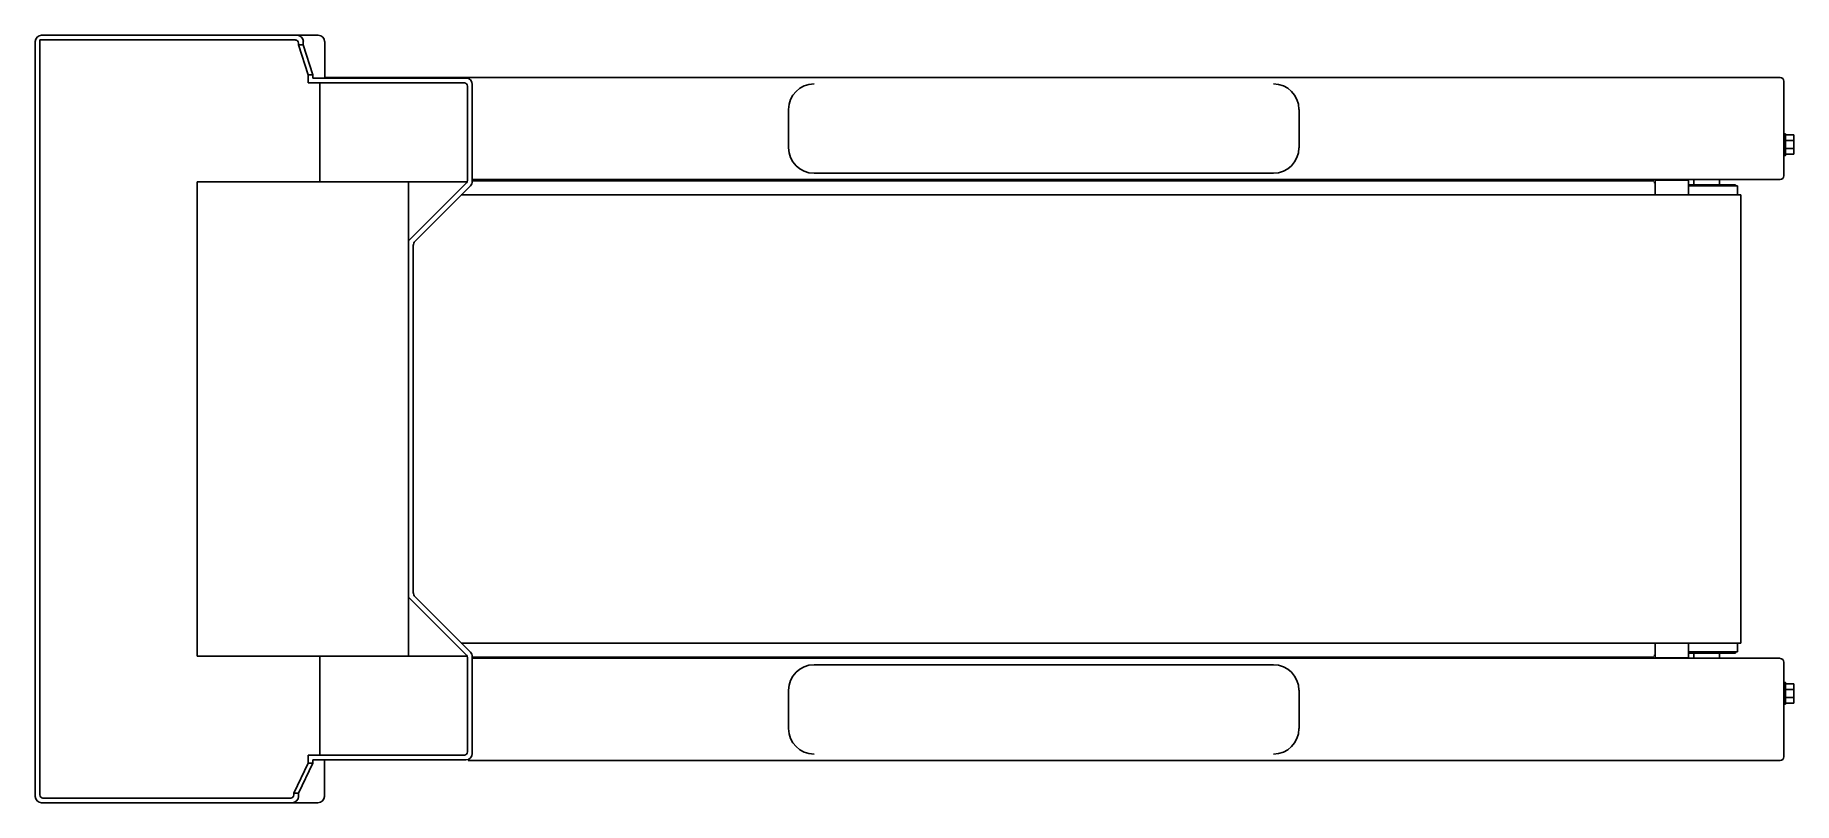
# Model space of a CAD drawing. Header units: millimetres. Extents: x 1384.28 to 1386.14, y 2715.51 to 2716.32.
import ezdxf

# ---------------------------------------------------------------- set-up
doc = ezdxf.new("R2010")
doc.units = ezdxf.units.MM
doc.header["$LTSCALE"] = 10
doc.layers.add('Equipam_fitness', color=1, linetype='Continuous')

msp = doc.modelspace()

# ---------------------------------------------------------------- linework, layer by layer
at = {"layer": 'Equipam_fitness'}
for p, q in [((1384.2834, 2715.9119), (1384.2834, 2716.3102)), ((1384.2885, 2716.3119), (1384.5582, 2716.3119)), ((1384.2885, 2715.9119), (1384.2885, 2716.3119)), ((1384.2902, 2716.3169), (1384.5823, 2716.3169)), ((1384.5615, 2716.3086), (1384.5615, 2716.3068)), ((1384.5665, 2716.3068), (1384.5615, 2716.3068)), ((1384.5615, 2716.3068), (1384.5715, 2716.275)), ((1384.5665, 2716.3102), (1384.5665, 2716.3068)), ((1384.5665, 2716.3068), (1384.5767, 2716.275)), ((1384.5891, 2716.2716), (1384.5891, 2716.3102)), ((1384.5715, 2716.275), (1384.5715, 2716.2665)), ((1384.5767, 2716.275), (1384.5715, 2716.275)), ((1384.7366, 2716.2665), (1384.5715, 2716.2665)), ((1384.5767, 2716.275), (1384.5767, 2716.2716)), ((1384.7381, 2716.2716), (1384.5767, 2716.2716)), ((1384.584, 2716.1621), (1384.584, 2716.2665)), ((1384.5891, 2716.2723), (1386.1254, 2716.2723)), ((1384.7398, 2716.1635), (1384.7398, 2716.2633)), ((1384.7449, 2716.1628), (1384.7449, 2716.2649)), ((1386.1295, 2716.1686), (1386.1295, 2716.2683)), ((1386.1399, 2716.2117), (1386.1312, 2716.2117)), ((1386.1312, 2716.1915), (1386.1312, 2716.2117)), ((1386.1399, 2716.1915), (1386.1399, 2716.2117)), ((1386.1312, 2716.2057), (1386.1399, 2716.2057)), ((1386.1312, 2716.1974), (1386.1399, 2716.1974)), ((1386.1399, 2716.1915), (1386.1312, 2716.1915)), ((1384.4543, 2716.1621), (1384.4543, 2715.9119)), ((1384.7398, 2716.1621), (1384.4543, 2716.1621)), ((1384.6775, 2715.9119), (1384.6775, 2716.1621)), ((1384.7389, 2716.1612), (1384.6775, 2716.0998)), ((1384.7429, 2716.1581), (1384.6845, 2716.0997)), ((1385.9876, 2716.1645), (1384.7449, 2716.1645)), ((1384.7449, 2716.1633), (1385.992, 2716.1633)), ((1385.9825, 2716.1645), (1386.1254, 2716.1645)), ((1385.9936, 2716.1614, -1.7467), (1385.992, 2716.1614, -1.7483)), ((1385.992, 2716.1614, -1.7772), (1385.992, 2716.1614, -1.7483)), ((1385.9936, 2716.1638), (1385.9936, 2716.1484)), ((1385.9936, 2716.1638), (1386.0282, 2716.1638)), ((1385.9936, 2716.1638), (1386.0035, 2716.1638)), ((1386.0286, 2716.1634), (1386.0286, 2716.1484)), ((1386.0286, 2716.159), (1386.0784, 2716.159)), ((1386.0286, 2716.1578), (1386.0803, 2716.1578)), ((1386.0344, 2716.159), (1386.0344, 2716.1645)), ((1386.0613, 2716.159), (1386.0613, 2716.1645)), ((1386.0784, 2716.1578), (1386.0784, 2716.159)), ((1386.0806, 2716.1484), (1386.0803, 2716.1578)), ((1384.7332, 2716.1484), (1385.6061, 2716.1484)), ((1385.4977, 2716.1484), (1386.0841, 2716.1484)), ((1386.0841, 2716.1484), (1386.0841, 2715.8027)), ((1384.6825, 2715.9119), (1384.6825, 2716.0949)), ((1384.2834, 2715.9119), (1384.2834, 2715.5137)), ((1384.2885, 2715.9119), (1384.2885, 2715.5152)), ((1384.4543, 2715.6617), (1384.4543, 2715.9119)), ((1384.6775, 2715.9119), (1384.6775, 2715.6617)), ((1384.6825, 2715.9119), (1384.6825, 2715.729)), ((1386.0841, 2715.6755), (1386.0841, 2715.8555)), ((1384.7389, 2715.6627), (1384.6775, 2715.7241)), ((1384.7429, 2715.6658), (1384.6845, 2715.7242)), ((1384.7332, 2715.6755), (1386.0841, 2715.6755)), ((1385.9936, 2715.66), (1385.9936, 2715.6755)), ((1386.0286, 2715.6604), (1386.0286, 2715.6755)), ((1386.0806, 2715.6755), (1386.0803, 2715.6661)), ((1384.7398, 2715.6617), (1384.4543, 2715.6617)), ((1384.584, 2715.6617), (1384.584, 2715.5573)), ((1384.7398, 2715.6604), (1384.7398, 2715.5606)), ((1384.7449, 2715.6611), (1384.7449, 2715.559)), ((1384.7449, 2715.6606), (1385.992, 2715.6606)), ((1384.7449, 2715.6594), (1385.9948, 2715.6594)), ((1385.9825, 2715.6594), (1386.1254, 2715.6594)), ((1385.992, 2715.6625, -1.7772), (1385.992, 2715.6625, -1.7483)), ((1385.9936, 2715.6625, -1.7467), (1385.992, 2715.6625, -1.7483)), ((1385.9936, 2715.66), (1386.0035, 2715.66)), ((1385.9936, 2715.66), (1386.0282, 2715.66)), ((1386.0286, 2715.6661), (1386.0803, 2715.6661)), ((1386.0286, 2715.6648), (1386.0784, 2715.6648)), ((1386.0344, 2715.6648), (1386.0344, 2715.6594)), ((1386.0613, 2715.6648), (1386.0613, 2715.6594)), ((1386.0784, 2715.6661), (1386.0784, 2715.6648)), ((1386.1295, 2715.6553), (1386.1295, 2715.5556)), ((1386.1399, 2715.6324), (1386.1312, 2715.6324)), ((1386.1312, 2715.6324), (1386.1312, 2715.6122)), ((1386.1399, 2715.6324), (1386.1399, 2715.6122)), ((1386.1312, 2715.6264), (1386.1399, 2715.6264)), ((1386.1312, 2715.6182), (1386.1399, 2715.6182)), ((1386.1399, 2715.6122), (1386.1312, 2715.6122)), ((1384.7366, 2715.5573), (1384.5715, 2715.5573)), ((1384.5715, 2715.5489), (1384.5715, 2715.5573)), ((1384.5564, 2715.5171), (1384.5715, 2715.5489)), ((1384.5615, 2715.5171), (1384.5767, 2715.5489)), ((1384.5767, 2715.5489), (1384.5715, 2715.5489)), ((1384.5767, 2715.5489), (1384.5767, 2715.5523)), ((1384.7381, 2715.5523), (1384.5767, 2715.5523)), ((1384.5888, 2715.5137), (1384.5888, 2715.5523)), ((1384.7406, 2715.5516), (1386.1254, 2715.5516)), ((1384.2902, 2715.5069), (1384.582, 2715.5069)), ((1384.2917, 2715.512), (1384.5532, 2715.512)), ((1384.5564, 2715.5152), (1384.5564, 2715.5171)), ((1384.5615, 2715.5171), (1384.5564, 2715.5171)), ((1384.5615, 2715.5137), (1384.5615, 2715.5171))]:
    msp.add_line(p, q, dxfattribs=at)
for points in [[(1385.5906, 2716.2656, 0), (1385.5906, 2716.2656, 0)], [(1385.0787, 2716.1982, 0), (1385.0787, 2716.2386, 0), (1385.0787, 2716.2386, 0)], [(1385.6176, 2716.2386, 0), (1385.6176, 2716.1982, 0), (1385.6176, 2716.1982, 0)], [(1385.5906, 2716.1713, 0), (1385.1057, 2716.1713, 0), (1385.1057, 2716.1713, 0)], [(1385.1057, 2715.6526, 0), (1385.5906, 2715.6526, 0), (1385.5906, 2715.6526, 0)], [(1385.0787, 2715.5853, 0), (1385.0787, 2715.6257, 0), (1385.0787, 2715.6257, 0)], [(1385.6176, 2715.6257, 0), (1385.6176, 2715.5853, 0), (1385.6176, 2715.5853, 0)], [(1385.1057, 2715.5583, 0), (1385.1057, 2715.5583, 0)]]:
    msp.add_polyline3d(points, dxfattribs=at)
for points in [[(1386.1312, 2716.213, 0), (1386.1312, 2716.1901, 0), (1386.1295, 2716.1901, 0), (1386.1295, 2716.213, 0), (1386.1312, 2716.213, 0)], [(1386.1312, 2715.6109, 0), (1386.1312, 2715.6338, 0), (1386.1295, 2715.6338, 0), (1386.1295, 2715.6109, 0), (1386.1312, 2715.6109, 0)]]:
    msp.add_polyline3d(points, close=True, dxfattribs=at)
for centre, radius, start, end in [((1384.2902, 2716.3102), 0.00674, 90, 180), ((1384.5582, 2716.3086), 0.00323, 0, 90), ((1384.5598, 2716.3102), 0.00674, 0, 90), ((1384.5823, 2716.3102), 0.00674, 0, 90), ((1384.7366, 2716.2633), 0.00323, 0, 90), ((1384.7381, 2716.2649), 0.00674, 0, 90), ((1385.1057, 2716.2386), 0.0269, 90, 180), ((1385.5906, 2716.2386), 0.0269, 360, 90), ((1386.1254, 2716.2683), 0.00404, 0, 90), ((1385.1057, 2716.1982), 0.0269, 180, 270), ((1385.5906, 2716.1982), 0.0269, 270, 0), ((1384.7366, 2716.1635), 0.00323, 315, 0), ((1384.7381, 2716.1628), 0.00674, 315, 0), ((1386.0282, 2716.1634), 0.000404, 0, 90), ((1386.1254, 2716.1686), 0.00404, 270, 0), ((1384.6893, 2716.0949), 0.00674, 135, 180), ((1384.6893, 2715.729), 0.00674, 180, 225), ((1384.7366, 2715.6604), 0.00323, 0, 45), ((1384.7381, 2715.6611), 0.00674, 0, 45), ((1385.1057, 2715.6257), 0.0269, 90, 180), ((1385.5906, 2715.6257), 0.0269, 360, 90), ((1386.0282, 2715.6604), 0.000404, 270, 0), ((1386.1254, 2715.6553), 0.00404, 0, 90), ((1385.1057, 2715.5853), 0.0269, 180, 270), ((1385.5906, 2715.5853), 0.0269, 270, 0), ((1384.7366, 2715.5606), 0.00323, 270, 0), ((1384.7381, 2715.559), 0.00674, 270, 0), ((1386.1254, 2715.5556), 0.00404, 270, 0), ((1384.2902, 2715.5137), 0.00674, 180, 270), ((1384.2917, 2715.5152), 0.00323, 180, 270), ((1384.5532, 2715.5152), 0.00323, 270, 0), ((1384.5547, 2715.5137), 0.00674, 270, 0), ((1384.582, 2715.5137), 0.00674, 270, 0)]:
    msp.add_arc(centre, radius, start, end, dxfattribs=at)

doc.saveas('drawing.dxf')
